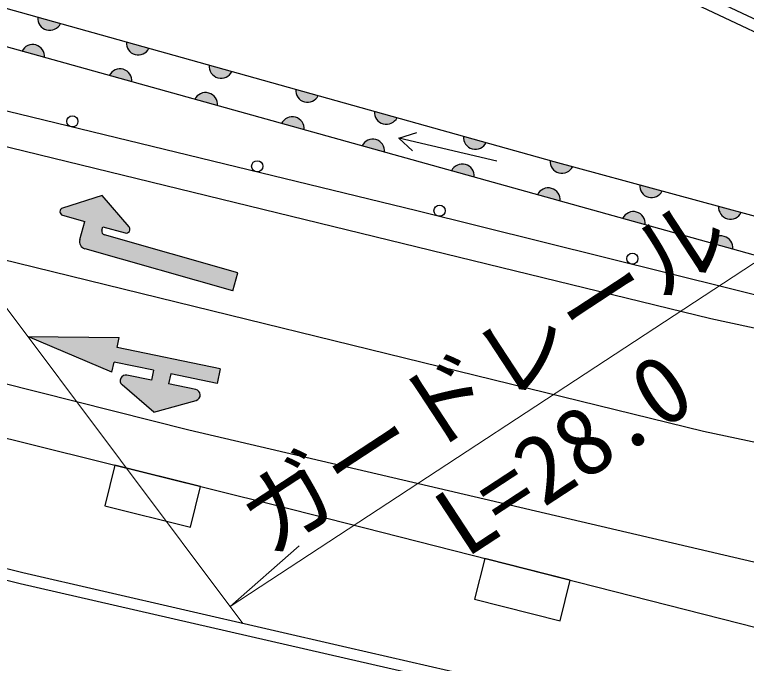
# Model space of a CAD drawing. Units: millimetres at full size, sheet at 1:1000; details may follow other scales. Extents: x -26383562 to 680000, y -222580654 to 380000.
# Drawn here: x 166732 to 186294, y 264361 to 281709 of the extents above; entities that cross this region are included whole.
import ezdxf
from ezdxf.enums import TextEntityAlignment as Align

# ---------------------------------------------------------------- set-up
doc = ezdxf.new("R2010")
doc.units = ezdxf.units.MM
doc.header["$LTSCALE"] = 1000
for name, color, linetype, lineweight in [('M-BGD', 7, 'Continuous', 25), ('M-STR-HTXT', 7, 'Continuous', 13), ('M-STR-STR3', 7, 'Continuous', 25), ('M-STR-STRC', 7, 'Continuous', 25)]:
    doc.layers.add(name, color=color, linetype=linetype, lineweight=lineweight)
doc.styles.add('ＭＳ ゴシック', font='')
doc.styles.get('ＭＳ ゴシック').set_extended_font_data('MS Gothic')

msp = doc.modelspace()

# ---------------------------------------------------------------- hatches: boundary and pattern name
at = {"layer": 'M-BGD'}
for points in [[(167957, 281471), (167354, 281640, 0.84072)], [(170323, 280810), (169720, 280978, 0.84072)], [(166927, 280728), (167530, 280560, 0.84072)], [(172539, 280191), (171936, 280359, 0.84072)], [(169263, 280078), (169866, 279910, 0.84072)], [(171549, 279442), (172152, 279274, 0.84072)], [(174850, 279545), (174247, 279713, 0.84072)], [(173868, 278797), (174471, 278629, 0.84072)], [(176957, 278956), (176354, 279125, 0.84072)], [(176020, 278198), (176623, 278031, 0.84072)], [(179339, 278290), (178736, 278459, 0.84072)], [(181652, 277648), (181048, 277813, 0.84072)], [(178413, 277533), (179016, 277365, 0.84072)], [(180711, 276893), (181314, 276726, 0.84072)], [(184047, 276997), (183443, 277161, 0.84072)], [(182987, 276260), (183590, 276092, 0.84072)], [(186156, 276424), (185552, 276588, 0.84072)], [(185327, 275609), (185930, 275442, 0.84072)]]:
    msp.add_hatch(color=256, dxfattribs=at).paths.add_polyline_path(points)
at = {"layer": 'M-STR-STRC'}
for points in [[(169092, 276039), (169688, 275870, 0.74206), (169792, 276031), (169070, 276877), (168012, 276536, 0.74206), (168015, 276345), (168611, 276176), (168475, 275694, 0.41388), (168613, 275448), (172563, 274326), (172699, 274807), (169134, 275819, -0.41421), (169065, 275943)], [(170848, 271836), (170904, 272105), (172142, 271848), (172223, 272238), (169470, 272808), (169526, 273078), (167083, 273100), (169334, 272150), (169390, 272419), (170447, 272200), (170391, 271931), (169735, 272067, 0.77336), (169606, 271806), (170452, 271076), (171586, 271394, 0.78564), (171576, 271685)]]:
    msp.add_hatch(color=256, dxfattribs=at).paths.add_polyline_path(points)

# ---------------------------------------------------------------- linework, layer by layer
at = {"layer": 'M-BGD'}
msp.add_line((177001, 278410), (177369, 278064), dxfattribs=at)
for points in [[(141119, 308101), (142331, 307273), (148859, 302821), (152157, 300665), (155452, 298558), (157798, 297071), (163063, 293858), (166433, 291924), (173738, 287884), (176878, 286234), (183544, 282998), (189522, 280178), (194335, 278041), (200695, 275427), (207313, 272976), (214878, 270332), (222161, 268006), (228693, 266105), (235943, 264242), (240532, 263207), (245420, 262155)], [(140945, 307846), (142157, 307018), (148688, 302564), (151989, 300406), (155286, 298297), (157635, 296809), (162905, 293592), (166281, 291654), (173591, 287612), (176738, 285958), (183411, 282719), (189393, 279897), (194214, 277757), (200582, 275139), (207209, 272685), (214780, 270038), (222071, 267710), (228611, 265807), (235870, 263941), (240465, 262905), (245354, 261852)], [(162126, 283200), (165823, 282068), (181145, 277786), (194019, 274287), (199746, 272626), (200464, 273161), (203060, 274100)], [(203750, 273966), (203786, 273388), (201057, 272192), (200985, 271901), (200828, 271332), (186477, 275289), (162215, 282039), (159630, 282578)], [(203125, 270467), (202907, 270266), (202268, 270384), (195209, 272075), (187590, 273949), (177480, 276464), (162037, 280216), (161226, 280594), (160675, 280976), (160192, 281581), (159630, 282578)], [(179625, 277792), (177001, 278410), (177485, 278555)], [(157198, 268261), (157292, 269410), (157405, 270047), (157693, 270538), (158235, 271105), (158959, 271554), (159745, 271819), (160530, 271829), (161091, 271727), (173678, 268600), (188968, 264704), (199293, 262698), (213505, 259983), (231666, 256828), (232459, 256498), (233173, 256007), (233749, 255314), (234130, 254500), (234307, 253727), (234325, 253046), (234125, 252983)]]:
    msp.add_lwpolyline(points, dxfattribs=at)
for points in [[(169142, 268574), (171429, 268006), (171699, 269091), (169412, 269660)], [(179028, 266082), (181312, 265500), (181588, 266584), (179304, 267166)]]:
    msp.add_lwpolyline(points, close=True, dxfattribs=at)
for centre in [(168275, 278855), (173218, 277654), (178091, 276466), (183247, 275184)]:
    msp.add_circle(centre, 150, dxfattribs=at)
for centre, start, end in [((167670, 281608), 174.2769, 334.4946), ((170036, 280947), 174.2769, 334.4946), ((167214, 280591), 354.3454, 154.5632), ((172252, 280327), 174.2769, 334.4946), ((169550, 279941), 354.3454, 154.5632), ((171836, 279306), 354.3454, 154.5632), ((174563, 279682), 174.2769, 334.4946), ((174155, 278660), 354.3454, 154.5632), ((176670, 279093), 174.2769, 334.4946), ((176307, 278062), 354.3454, 154.5632), ((179052, 278427), 174.2769, 334.4946), ((181364, 277783), 174.6002, 334.818), ((178699, 277396), 354.3454, 154.5632), ((180998, 276757), 354.3454, 154.5632), ((183759, 277132), 174.6884, 334.9062), ((183274, 276124), 354.3454, 154.5632), ((185869, 276558), 174.6884, 334.9062), ((185613, 275473), 354.3454, 154.5632)]:
    msp.add_arc(centre, 318, start, end, dxfattribs=at)
at = {"layer": 'M-STR-HTXT'}
for p, q in [((160688, 281633), (172832, 265428)), ((192498, 278995), (172492, 265882)), ((172492, 265882), (174338, 267500))]:
    msp.add_line(p, q, dxfattribs=at)
at = {"layer": 'M-STR-STR3'}
for points in [[(209896, 256792), (193578, 260592), (190609, 261350), (178877, 264041), (175612, 264789), (166950, 266781), (159718, 268585), (151064, 270563)], [(209828, 256500), (193507, 260301), (190538, 261058), (178810, 263748), (175545, 264497), (166880, 266489), (159648, 268293), (150997, 270271)]]:
    msp.add_lwpolyline(points, dxfattribs=at)
at = {"layer": 'M-STR-STRC'}
for p, q in [((169070, 276877), (168012, 276536)), ((169792, 276031), (169070, 276877)), ((168015, 276345), (168611, 276176)), ((168475, 275694), (168611, 276176)), ((169065, 275943), (169092, 276039)), ((169092, 276039), (169688, 275870)), ((172699, 274807), (169134, 275819)), ((172563, 274326), (168613, 275448)), ((172563, 274326), (172699, 274807)), ((167083, 273100), (169526, 273078)), ((169334, 272150), (167083, 273100)), ((169470, 272808), (169526, 273078)), ((172223, 272238), (169470, 272808)), ((169334, 272150), (169390, 272419)), ((170447, 272200), (169390, 272419)), ((170447, 272200), (170391, 271931)), ((172223, 272238), (172142, 271848)), ((170391, 271931), (169735, 272067)), ((170904, 272105), (170848, 271836)), ((172142, 271848), (170904, 272105)), ((170452, 271076), (169606, 271806)), ((171576, 271685), (170848, 271836)), ((170452, 271076), (171586, 271394))]:
    msp.add_line(p, q, dxfattribs=at)
for points in [[(199576, 270509), (185341, 273578), (164377, 278694), (160201, 279777), (159470, 280191), (158990, 280678), (158686, 281066), (158480, 281477), (158320, 282017), (158305, 282314), (158299, 283115), (158597, 284321), (158977, 285573), (159588, 287356), (161421, 291950), (162164, 293748), (162681, 294718), (163367, 295768), (163861, 296347), (164893, 297110), (165459, 297519), (166259, 297810), (168035, 297996)], [(209813, 265327), (185152, 270559), (163047, 275984)], [(246592, 256076), (229987, 258605), (213155, 261570), (192634, 265630), (171390, 270593), (162298, 272885), (161588, 273064), (160964, 273151), (160122, 273043), (159664, 272881), (158762, 272185)]]:
    msp.add_lwpolyline(points, dxfattribs=at)
for centre, radius, start, end in [((168042, 276441), 100, 107.8401, 254.15), ((169161, 275916), 100, 164.15, 254.15), ((169716, 275966), 100, 254.15, 40.4599), ((168667, 275640), 200, 164.2144, 254.15), ((169704, 271920), 150, 78.2883, 229.1565), ((171545, 271538), 150, 285.6696, 78.2883)]:
    msp.add_arc(centre, radius, start, end, dxfattribs=at)

# ---------------------------------------------------------------- texts
at = {"layer": 'M-STR-HTXT', "style": 'ＭＳ ゴシック'}
for s, p in [('ガードレール', (173818, 266751)), ('L=28.0', (179082, 266688))]:
    msp.add_text(s, height=1833, rotation=33.244, dxfattribs=at).set_placement(p, align=Align.BOTTOM_LEFT)

doc.saveas('drawing.dxf')
